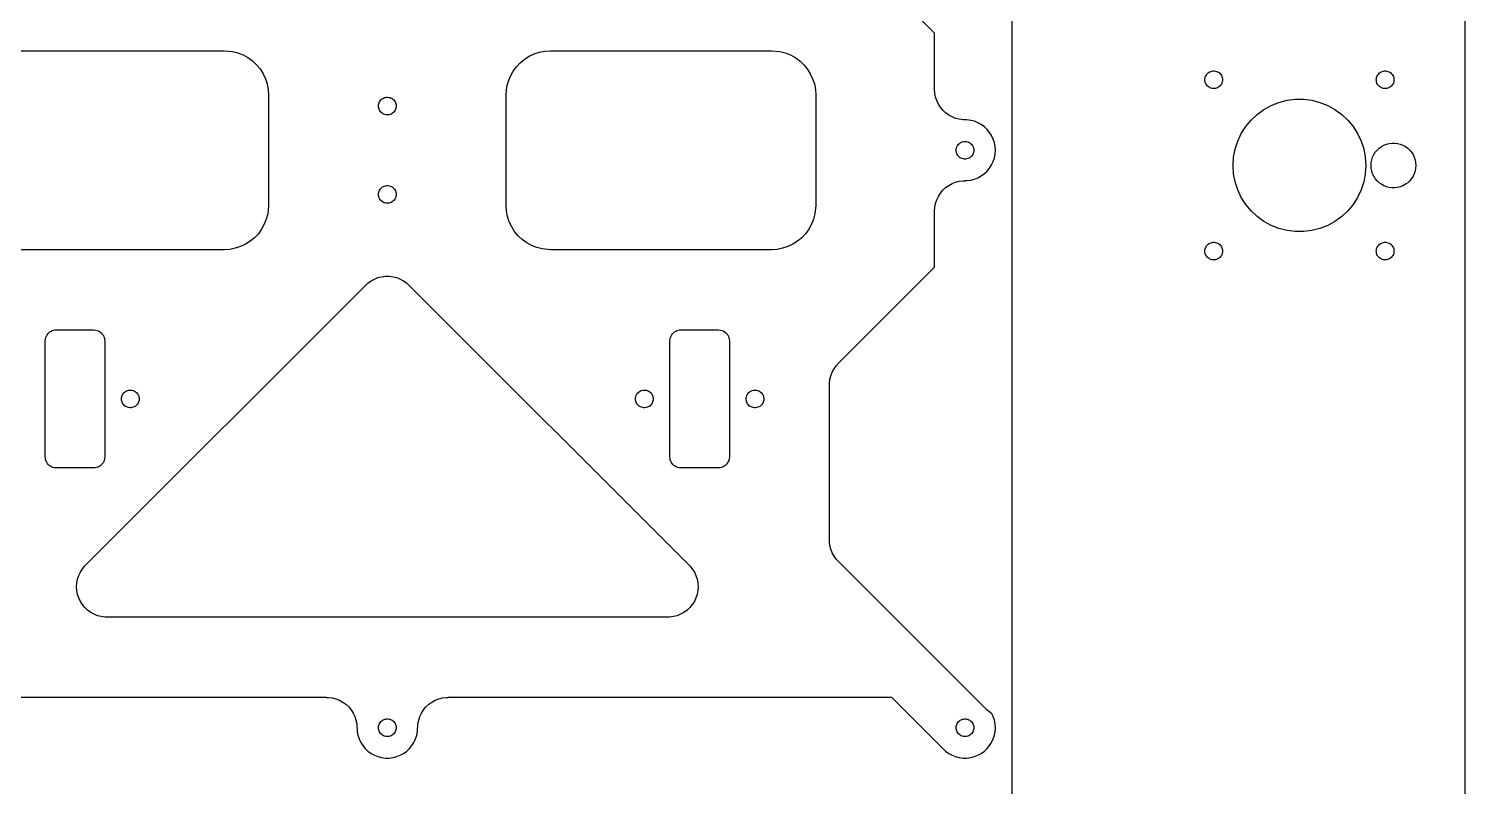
# Model space of a CAD drawing. Header units: metres. Extents: x -400 to 400, y -76 to 435.
# Drawn here: x -269.9 to -10, y 107.4 to 244.5 of the extents above; entities that cross this region are included whole.
import ezdxf

# ---------------------------------------------------------------- set-up
doc = ezdxf.new("R2010")
doc.units = ezdxf.units.M

msp = doc.modelspace()

# ---------------------------------------------------------------- linework, layer by layer
for p, q in [((-92, 365), (-92, 80)), ((-106, 243.685), (-123.315, 261)), ((-10, 20), (-10, 248.75)), ((-106, 233.5), (-106, 243.685)), ((-274.5, 240.5), (-234.5, 240.5)), ((-234.5, 240.5), (-233.001, 240.358)), ((-233.001, 240.358), (-232.028, 240.108)), ((-232.028, 240.108), (-231.094, 239.739)), ((-231.094, 239.739), (-230.213, 239.255)), ((-230.213, 239.255), (-229.401, 238.664)), ((-180.202, 238.972), (-179.354, 239.51)), ((-179.354, 239.51), (-178.445, 239.938)), ((-178.445, 239.938), (-177.49, 240.249)), ((-177.49, 240.249), (-176.503, 240.437)), ((-176.503, 240.437), (-175.5, 240.5)), ((-175.5, 240.5), (-135.5, 240.5)), ((-135.5, 240.5), (-134.001, 240.358)), ((-134.001, 240.358), (-133.028, 240.108)), ((-133.028, 240.108), (-132.094, 239.739)), ((-132.094, 239.739), (-131.213, 239.255)), ((-131.213, 239.255), (-130.401, 238.664)), ((-229.401, 238.664), (-228.668, 237.976)), ((-228.668, 237.976), (-228.028, 237.202)), ((-228.028, 237.202), (-227.49, 236.354)), ((-182.739, 235.906), (-182.255, 236.787)), ((-182.255, 236.787), (-181.664, 237.599)), ((-181.664, 237.599), (-180.976, 238.332)), ((-180.976, 238.332), (-180.202, 238.972)), ((-130.401, 238.664), (-129.668, 237.976)), ((-129.668, 237.976), (-129.028, 237.202)), ((-129.028, 237.202), (-128.49, 236.354)), ((-56.5199, 236.483), (-56.3573, 236.601)), ((-56.3573, 236.601), (-56.1812, 236.698)), ((-56.1812, 236.698), (-55.9944, 236.772)), ((-55.9944, 236.772), (-55.7998, 236.822)), ((-55.7998, 236.822), (-55.6005, 236.847)), ((-55.6005, 236.847), (-55.3995, 236.847)), ((-55.3995, 236.847), (-55.2002, 236.822)), ((-55.2002, 236.822), (-55.0056, 236.772)), ((-55.0056, 236.772), (-54.8188, 236.698)), ((-54.8188, 236.698), (-54.6427, 236.601)), ((-54.6427, 236.601), (-54.4801, 236.483)), ((-25.5199, 236.483), (-25.3573, 236.601)), ((-25.3573, 236.601), (-25.1813, 236.698)), ((-25.1813, 236.698), (-24.9944, 236.772)), ((-24.9944, 236.772), (-24.7998, 236.822)), ((-24.7998, 236.822), (-24.6005, 236.847)), ((-24.6005, 236.847), (-24.3995, 236.847)), ((-24.3995, 236.847), (-24.2002, 236.822)), ((-24.2002, 236.822), (-24.0056, 236.772)), ((-24.0056, 236.772), (-23.8188, 236.698)), ((-23.8188, 236.698), (-23.6427, 236.601)), ((-23.6427, 236.601), (-23.4801, 236.483)), ((-227.49, 236.354), (-227.062, 235.445)), ((-227.062, 235.445), (-226.751, 234.49)), ((-226.751, 234.49), (-226.563, 233.503)), ((-183.5, 232.5), (-183.358, 233.999)), ((-183.358, 233.999), (-183.108, 234.972)), ((-183.108, 234.972), (-182.739, 235.906)), ((-128.49, 236.354), (-128.062, 235.445)), ((-128.062, 235.445), (-127.751, 234.49)), ((-127.751, 234.49), (-127.563, 233.503)), ((-57.1, 235.25), (-57.0874, 235.451)), ((-57.0874, 235.049), (-57.1, 235.25)), ((-57.0874, 235.451), (-57.0497, 235.648)), ((-57.0497, 234.852), (-57.0874, 235.049)), ((-57.0497, 235.648), (-56.9876, 235.839)), ((-56.9876, 234.661), (-57.0497, 234.852)), ((-56.9876, 235.839), (-56.9021, 236.021)), ((-56.9021, 234.479), (-56.9876, 234.661)), ((-56.9021, 236.021), (-56.7944, 236.19)), ((-56.7944, 234.31), (-56.9021, 234.479)), ((-56.7944, 236.19), (-56.6663, 236.345)), ((-56.6663, 234.155), (-56.7944, 234.31)), ((-56.6663, 236.345), (-56.5199, 236.483)), ((-56.5199, 234.017), (-56.6663, 234.155)), ((-56.3573, 233.899), (-56.5199, 234.017)), ((-56.1812, 233.802), (-56.3573, 233.899)), ((-54.6427, 233.899), (-54.8188, 233.802)), ((-54.4801, 234.017), (-54.6427, 233.899)), ((-54.4801, 236.483), (-54.3337, 236.345)), ((-54.3337, 234.155), (-54.4801, 234.017)), ((-54.3337, 236.345), (-54.2056, 236.19)), ((-54.2056, 234.31), (-54.3337, 234.155)), ((-54.2056, 236.19), (-54.0979, 236.021)), ((-54.0979, 234.479), (-54.2056, 234.31)), ((-54.0979, 236.021), (-54.0124, 235.839)), ((-54.0124, 234.661), (-54.0979, 234.479)), ((-54.0124, 235.839), (-53.9503, 235.648)), ((-53.9503, 234.852), (-54.0124, 234.661)), ((-53.9503, 235.648), (-53.9126, 235.451)), ((-53.9126, 235.049), (-53.9503, 234.852)), ((-53.9126, 235.451), (-53.9, 235.25)), ((-53.9, 235.25), (-53.9126, 235.049)), ((-26.1, 235.25), (-26.0874, 235.451)), ((-26.0874, 235.049), (-26.1, 235.25)), ((-26.0874, 235.451), (-26.0497, 235.648)), ((-26.0497, 234.852), (-26.0874, 235.049)), ((-26.0497, 235.648), (-25.9877, 235.839)), ((-25.9877, 234.661), (-26.0497, 234.852)), ((-25.9877, 235.839), (-25.9021, 236.021)), ((-25.9021, 234.479), (-25.9877, 234.661)), ((-25.9021, 236.021), (-25.7944, 236.19)), ((-25.7944, 234.31), (-25.9021, 234.479)), ((-25.7944, 236.19), (-25.6664, 236.345)), ((-25.6664, 234.155), (-25.7944, 234.31)), ((-25.6664, 236.345), (-25.5199, 236.483)), ((-25.5199, 234.017), (-25.6664, 234.155)), ((-25.3573, 233.899), (-25.5199, 234.017)), ((-25.1813, 233.802), (-25.3573, 233.899)), ((-23.6427, 233.899), (-23.8188, 233.802)), ((-23.4801, 234.017), (-23.6427, 233.899)), ((-23.4801, 236.483), (-23.3337, 236.345)), ((-23.3337, 234.155), (-23.4801, 234.017)), ((-23.3337, 236.345), (-23.2056, 236.19)), ((-23.2056, 234.31), (-23.3337, 234.155)), ((-23.2056, 236.19), (-23.0979, 236.021)), ((-23.0979, 234.479), (-23.2056, 234.31)), ((-23.0979, 236.021), (-23.0124, 235.839)), ((-23.0124, 234.661), (-23.0979, 234.479)), ((-23.0124, 235.839), (-22.9503, 235.648)), ((-22.9503, 234.852), (-23.0124, 234.661)), ((-22.9503, 235.648), (-22.9126, 235.451)), ((-22.9126, 235.049), (-22.9503, 234.852)), ((-22.9126, 235.451), (-22.9, 235.25)), ((-22.9, 235.25), (-22.9126, 235.049)), ((-226.563, 233.503), (-226.5, 232.5)), ((-226.5, 232.5), (-226.5, 212.5)), ((-206.402, 231.271), (-206.294, 231.44)), ((-206.294, 231.44), (-206.166, 231.595)), ((-206.166, 231.595), (-206.02, 231.733)), ((-206.02, 231.733), (-205.857, 231.851)), ((-205.857, 231.851), (-205.681, 231.948)), ((-205.681, 231.948), (-205.494, 232.022)), ((-205.494, 232.022), (-205.3, 232.072)), ((-205.3, 232.072), (-205.1, 232.097)), ((-205.1, 232.097), (-204.9, 232.097)), ((-204.9, 232.097), (-204.7, 232.072)), ((-204.7, 232.072), (-204.506, 232.022)), ((-204.506, 232.022), (-204.319, 231.948)), ((-204.319, 231.948), (-204.143, 231.851)), ((-204.143, 231.851), (-203.98, 231.733)), ((-203.98, 231.733), (-203.834, 231.595)), ((-203.834, 231.595), (-203.706, 231.44)), ((-203.706, 231.44), (-203.598, 231.271)), ((-183.5, 212.5), (-183.5, 232.5)), ((-127.563, 233.503), (-127.5, 232.5)), ((-127.5, 232.5), (-127.5, 212.5)), ((-105.957, 232.811), (-106, 233.5)), ((-105.827, 232.132), (-105.957, 232.811)), ((-105.614, 231.475), (-105.827, 232.132)), ((-105.32, 230.85), (-105.614, 231.475)), ((-55.9944, 233.728), (-56.1812, 233.802)), ((-55.7998, 233.678), (-55.9944, 233.728)), ((-55.6005, 233.653), (-55.7998, 233.678)), ((-55.3995, 233.653), (-55.6005, 233.653)), ((-55.2002, 233.678), (-55.3995, 233.653)), ((-55.0056, 233.728), (-55.2002, 233.678)), ((-54.8188, 233.802), (-55.0056, 233.728)), ((-43.7082, 231.163), (-42.2486, 231.537)), ((-42.2486, 231.537), (-40.7535, 231.726)), ((-40.7535, 231.726), (-39.2465, 231.726)), ((-39.2465, 231.726), (-37.7514, 231.537)), ((-37.7514, 231.537), (-36.2918, 231.163)), ((-24.9944, 233.728), (-25.1813, 233.802)), ((-24.7998, 233.678), (-24.9944, 233.728)), ((-24.6005, 233.653), (-24.7998, 233.678)), ((-24.3995, 233.653), (-24.6005, 233.653)), ((-24.2002, 233.678), (-24.3995, 233.653)), ((-24.0056, 233.728), (-24.2002, 233.678)), ((-23.8188, 233.802), (-24.0056, 233.728)), ((-206.6, 230.5), (-206.587, 230.701)), ((-206.587, 230.299), (-206.6, 230.5)), ((-206.587, 230.701), (-206.55, 230.898)), ((-206.55, 230.102), (-206.587, 230.299)), ((-206.55, 230.898), (-206.488, 231.089)), ((-206.488, 229.911), (-206.55, 230.102)), ((-206.488, 231.089), (-206.402, 231.271)), ((-206.402, 229.729), (-206.488, 229.911)), ((-206.294, 229.56), (-206.402, 229.729)), ((-206.166, 229.405), (-206.294, 229.56)), ((-206.02, 229.267), (-206.166, 229.405)), ((-205.857, 229.149), (-206.02, 229.267)), ((-205.681, 229.052), (-205.857, 229.149)), ((-205.494, 228.978), (-205.681, 229.052)), ((-205.3, 228.928), (-205.494, 228.978)), ((-205.1, 228.903), (-205.3, 228.928)), ((-204.9, 228.903), (-205.1, 228.903)), ((-204.7, 228.928), (-204.9, 228.903)), ((-204.506, 228.978), (-204.7, 228.928)), ((-204.319, 229.052), (-204.506, 228.978)), ((-204.143, 229.149), (-204.319, 229.052)), ((-203.98, 229.267), (-204.143, 229.149)), ((-203.834, 229.405), (-203.98, 229.267)), ((-203.706, 229.56), (-203.834, 229.405)), ((-203.598, 229.729), (-203.706, 229.56)), ((-203.598, 231.271), (-203.512, 231.089)), ((-203.512, 229.911), (-203.598, 229.729)), ((-203.512, 231.089), (-203.45, 230.898)), ((-203.45, 230.102), (-203.512, 229.911)), ((-203.45, 230.898), (-203.413, 230.701)), ((-203.413, 230.299), (-203.45, 230.102)), ((-203.413, 230.701), (-203.4, 230.5)), ((-203.4, 230.5), (-203.413, 230.299)), ((-104.95, 230.267), (-105.32, 230.85)), ((-104.509, 229.735), (-104.95, 230.267)), ((-104.006, 229.262), (-104.509, 229.735)), ((-103.447, 228.856), (-104.006, 229.262)), ((-102.842, 228.523), (-103.447, 228.856)), ((-48.7476, 227.965), (-47.6491, 228.996)), ((-47.6491, 228.996), (-46.4299, 229.882)), ((-46.4299, 229.882), (-45.1093, 230.608)), ((-45.1093, 230.608), (-43.7082, 231.163)), ((-36.2918, 231.163), (-34.8907, 230.608)), ((-34.8907, 230.608), (-33.5701, 229.882)), ((-33.5701, 229.882), (-32.3509, 228.996)), ((-32.3509, 228.996), (-31.2524, 227.965)), ((-102.2, 228.269), (-102.842, 228.523)), ((-101.531, 228.097), (-102.2, 228.269)), ((-100.845, 228.011), (-101.531, 228.097)), ((-100.5, 228.011), (-100.845, 228.011)), ((-100.5, 227.989), (-100.5, 228.011)), ((-100.155, 227.989), (-100.5, 227.989)), ((-99.4694, 227.903), (-100.155, 227.989)), ((-98.8004, 227.731), (-99.4694, 227.903)), ((-98.1582, 227.477), (-98.8004, 227.731)), ((-97.553, 227.144), (-98.1582, 227.477)), ((-96.9942, 226.738), (-97.553, 227.144)), ((-96.4907, 226.265), (-96.9942, 226.738)), ((-96.0504, 225.733), (-96.4907, 226.265)), ((-50.5157, 225.531), (-49.7082, 226.803)), ((-49.7082, 226.803), (-48.7476, 227.965)), ((-31.2524, 227.965), (-30.2918, 226.803)), ((-30.2918, 226.803), (-29.4843, 225.531)), ((-101.794, 223.44), (-101.666, 223.595)), ((-101.666, 223.595), (-101.52, 223.733)), ((-101.52, 223.733), (-101.357, 223.851)), ((-101.357, 223.851), (-101.181, 223.948)), ((-101.181, 223.948), (-100.994, 224.022)), ((-100.994, 224.022), (-100.8, 224.072)), ((-100.8, 224.072), (-100.6, 224.097)), ((-100.6, 224.097), (-100.4, 224.097)), ((-100.4, 224.097), (-100.2, 224.072)), ((-100.2, 224.072), (-100.006, 224.022)), ((-100.006, 224.022), (-99.8188, 223.948)), ((-99.8188, 223.948), (-99.6427, 223.851)), ((-99.6427, 223.851), (-99.4801, 223.733)), ((-99.4801, 223.733), (-99.3337, 223.595)), ((-99.3337, 223.595), (-99.2056, 223.44)), ((-95.6803, 225.15), (-96.0504, 225.733)), ((-95.3862, 224.525), (-95.6803, 225.15)), ((-95.1728, 223.868), (-95.3862, 224.525)), ((-95.0434, 223.189), (-95.1728, 223.868)), ((-51.623, 222.734), (-51.1573, 224.167)), ((-51.1573, 224.167), (-50.5157, 225.531)), ((-29.4843, 225.531), (-28.8427, 224.167)), ((-28.8427, 224.167), (-28.377, 222.734)), ((-24.7244, 223.415), (-24.2515, 223.602)), ((-24.2515, 223.602), (-23.7589, 223.728)), ((-23.7589, 223.728), (-23.2543, 223.792)), ((-23.2543, 223.792), (-22.7457, 223.792)), ((-22.7457, 223.792), (-22.2411, 223.728)), ((-22.2411, 223.728), (-21.7485, 223.602)), ((-21.7485, 223.602), (-21.2756, 223.415)), ((-102.1, 222.5), (-102.087, 222.701)), ((-102.087, 222.299), (-102.1, 222.5)), ((-102.087, 222.701), (-102.05, 222.898)), ((-102.05, 222.102), (-102.087, 222.299)), ((-102.05, 222.898), (-101.988, 223.089)), ((-101.988, 221.911), (-102.05, 222.102)), ((-101.988, 223.089), (-101.902, 223.271)), ((-101.902, 221.729), (-101.988, 221.911)), ((-101.902, 223.271), (-101.794, 223.44)), ((-101.794, 221.56), (-101.902, 221.729)), ((-101.666, 221.405), (-101.794, 221.56)), ((-101.52, 221.267), (-101.666, 221.405)), ((-101.357, 221.149), (-101.52, 221.267)), ((-101.181, 221.052), (-101.357, 221.149)), ((-100.994, 220.978), (-101.181, 221.052)), ((-100.8, 220.928), (-100.994, 220.978)), ((-100.6, 220.903), (-100.8, 220.928)), ((-100.4, 220.903), (-100.6, 220.903)), ((-100.2, 220.928), (-100.4, 220.903)), ((-100.006, 220.978), (-100.2, 220.928)), ((-99.8188, 221.052), (-100.006, 220.978)), ((-99.6427, 221.149), (-99.8188, 221.052)), ((-99.4801, 221.267), (-99.6427, 221.149)), ((-99.3337, 221.405), (-99.4801, 221.267)), ((-99.2056, 221.56), (-99.3337, 221.405)), ((-99.2056, 223.44), (-99.0979, 223.271)), ((-99.0979, 221.729), (-99.2056, 221.56)), ((-99.0979, 223.271), (-99.0124, 223.089)), ((-99.0124, 221.911), (-99.0979, 221.729)), ((-99.0124, 223.089), (-98.9503, 222.898)), ((-98.9503, 222.102), (-99.0124, 221.911)), ((-98.9503, 222.898), (-98.9126, 222.701)), ((-98.9126, 222.299), (-98.9503, 222.102)), ((-98.9126, 222.701), (-98.9, 222.5)), ((-98.9, 222.5), (-98.9126, 222.299)), ((-95.3862, 220.475), (-95.1728, 221.132)), ((-95.1728, 221.132), (-95.0434, 221.811)), ((-95, 222.5), (-95.0434, 223.189)), ((-95.0434, 221.811), (-95, 222.5)), ((-52, 219.75), (-51.9054, 221.254)), ((-51.9054, 221.254), (-51.623, 222.734)), ((-28.377, 222.734), (-28.0946, 221.254)), ((-28.0946, 221.254), (-28, 219.75)), ((-26.9228, 220.757), (-26.7656, 221.241)), ((-26.7656, 221.241), (-26.5491, 221.701)), ((-26.5491, 221.701), (-26.2765, 222.131)), ((-26.2765, 222.131), (-25.9523, 222.522)), ((-25.9523, 222.522), (-25.5816, 222.871)), ((-25.5816, 222.871), (-25.1701, 223.17)), ((-25.1701, 223.17), (-24.7244, 223.415)), ((-21.2756, 223.415), (-20.8299, 223.17)), ((-20.8299, 223.17), (-20.4184, 222.871)), ((-20.4184, 222.871), (-20.0477, 222.522)), ((-20.0477, 222.522), (-19.7235, 222.131)), ((-19.7235, 222.131), (-19.451, 221.701)), ((-19.451, 221.701), (-19.2344, 221.241)), ((-19.2344, 221.241), (-19.0772, 220.757)), ((-96.9942, 218.262), (-96.4907, 218.735)), ((-96.4907, 218.735), (-96.0504, 219.267)), ((-96.0504, 219.267), (-95.6803, 219.85)), ((-95.6803, 219.85), (-95.3862, 220.475)), ((-51.9054, 218.246), (-52, 219.75)), ((-28, 219.75), (-28.0946, 218.246)), ((-27.05, 219.75), (-27.0181, 220.258)), ((-27.0181, 219.242), (-27.05, 219.75)), ((-27.0181, 220.258), (-26.9228, 220.757)), ((-26.9228, 218.743), (-27.0181, 219.242)), ((-26.7656, 218.259), (-26.9228, 218.743)), ((-19.0772, 218.743), (-19.2344, 218.259)), ((-19.0772, 220.757), (-18.9819, 220.258)), ((-18.9819, 219.242), (-19.0772, 218.743)), ((-18.9819, 220.258), (-18.95, 219.75)), ((-18.95, 219.75), (-18.9819, 219.242)), ((-206.166, 215.595), (-206.02, 215.733)), ((-206.02, 215.733), (-205.857, 215.851)), ((-205.857, 215.851), (-205.681, 215.948)), ((-205.681, 215.948), (-205.494, 216.022)), ((-205.494, 216.022), (-205.3, 216.072)), ((-205.3, 216.072), (-205.1, 216.097)), ((-205.1, 216.097), (-204.9, 216.097)), ((-204.9, 216.097), (-204.7, 216.072)), ((-204.7, 216.072), (-204.506, 216.022)), ((-204.506, 216.022), (-204.319, 215.948)), ((-204.319, 215.948), (-204.143, 215.851)), ((-204.143, 215.851), (-203.98, 215.733)), ((-203.98, 215.733), (-203.834, 215.595)), ((-104.509, 215.265), (-104.006, 215.738)), ((-104.006, 215.738), (-103.447, 216.144)), ((-103.447, 216.144), (-102.842, 216.477)), ((-102.842, 216.477), (-102.2, 216.731)), ((-102.2, 216.731), (-101.531, 216.903)), ((-101.531, 216.903), (-100.845, 216.989)), ((-100.845, 216.989), (-100.5, 216.989)), ((-100.5, 216.989), (-100.5, 217.011)), ((-100.5, 217.011), (-100.155, 217.011)), ((-100.155, 217.011), (-99.4694, 217.097)), ((-99.4694, 217.097), (-98.8004, 217.269)), ((-98.8004, 217.269), (-98.1582, 217.523)), ((-98.1582, 217.523), (-97.553, 217.856)), ((-97.553, 217.856), (-96.9942, 218.262)), ((-51.623, 216.766), (-51.9054, 218.246)), ((-51.1573, 215.333), (-51.623, 216.766)), ((-28.377, 216.766), (-28.8427, 215.333)), ((-28.0946, 218.246), (-28.377, 216.766)), ((-26.5491, 217.799), (-26.7656, 218.259)), ((-26.2765, 217.369), (-26.5491, 217.799)), ((-25.9523, 216.978), (-26.2765, 217.369)), ((-25.5816, 216.629), (-25.9523, 216.978)), ((-25.1701, 216.33), (-25.5816, 216.629)), ((-24.7244, 216.085), (-25.1701, 216.33)), ((-24.2515, 215.898), (-24.7244, 216.085)), ((-23.7589, 215.772), (-24.2515, 215.898)), ((-23.2543, 215.708), (-23.7589, 215.772)), ((-22.7457, 215.708), (-23.2543, 215.708)), ((-22.2411, 215.772), (-22.7457, 215.708)), ((-21.7485, 215.898), (-22.2411, 215.772)), ((-21.2756, 216.085), (-21.7485, 215.898)), ((-20.8299, 216.33), (-21.2756, 216.085)), ((-20.4184, 216.629), (-20.8299, 216.33)), ((-20.0477, 216.978), (-20.4184, 216.629)), ((-19.7235, 217.369), (-20.0477, 216.978)), ((-19.451, 217.799), (-19.7235, 217.369)), ((-19.2344, 218.259), (-19.451, 217.799)), ((-206.6, 214.5), (-206.587, 214.701)), ((-206.587, 214.299), (-206.6, 214.5)), ((-206.587, 214.701), (-206.55, 214.898)), ((-206.55, 214.102), (-206.587, 214.299)), ((-206.55, 214.898), (-206.488, 215.089)), ((-206.488, 213.911), (-206.55, 214.102)), ((-206.488, 215.089), (-206.402, 215.271)), ((-206.402, 213.729), (-206.488, 213.911)), ((-206.402, 215.271), (-206.294, 215.44)), ((-206.294, 213.56), (-206.402, 213.729)), ((-206.294, 215.44), (-206.166, 215.595)), ((-206.166, 213.405), (-206.294, 213.56)), ((-206.02, 213.267), (-206.166, 213.405)), ((-205.857, 213.149), (-206.02, 213.267)), ((-205.681, 213.052), (-205.857, 213.149)), ((-204.143, 213.149), (-204.319, 213.052)), ((-203.98, 213.267), (-204.143, 213.149)), ((-203.834, 213.405), (-203.98, 213.267)), ((-203.834, 215.595), (-203.706, 215.44)), ((-203.706, 213.56), (-203.834, 213.405)), ((-203.706, 215.44), (-203.598, 215.271)), ((-203.598, 213.729), (-203.706, 213.56)), ((-203.598, 215.271), (-203.512, 215.089)), ((-203.512, 213.911), (-203.598, 213.729)), ((-203.512, 215.089), (-203.45, 214.898)), ((-203.45, 214.102), (-203.512, 213.911)), ((-203.45, 214.898), (-203.413, 214.701)), ((-203.413, 214.299), (-203.45, 214.102)), ((-203.413, 214.701), (-203.4, 214.5)), ((-203.4, 214.5), (-203.413, 214.299)), ((-105.827, 212.868), (-105.614, 213.525)), ((-105.614, 213.525), (-105.32, 214.15)), ((-105.32, 214.15), (-104.95, 214.733)), ((-104.95, 214.733), (-104.509, 215.265)), ((-50.5157, 213.969), (-51.1573, 215.333)), ((-49.7082, 212.697), (-50.5157, 213.969)), ((-29.4843, 213.969), (-30.2918, 212.697)), ((-28.8427, 215.333), (-29.4843, 213.969)), ((-226.642, 211.001), (-226.892, 210.028)), ((-226.5, 212.5), (-226.642, 211.001)), ((-205.494, 212.978), (-205.681, 213.052)), ((-205.3, 212.928), (-205.494, 212.978)), ((-205.1, 212.903), (-205.3, 212.928)), ((-204.9, 212.903), (-205.1, 212.903)), ((-204.7, 212.928), (-204.9, 212.903)), ((-204.506, 212.978), (-204.7, 212.928)), ((-204.319, 213.052), (-204.506, 212.978)), ((-183.437, 211.497), (-183.5, 212.5)), ((-183.249, 210.51), (-183.437, 211.497)), ((-182.938, 209.555), (-183.249, 210.51)), ((-127.642, 211.001), (-127.892, 210.028)), ((-127.5, 212.5), (-127.642, 211.001)), ((-106, 211.5), (-105.957, 212.189)), ((-106, 201.315), (-106, 211.5)), ((-105.957, 212.189), (-105.827, 212.868)), ((-48.7476, 211.535), (-49.7082, 212.697)), ((-47.6491, 210.504), (-48.7476, 211.535)), ((-46.4299, 209.618), (-47.6491, 210.504)), ((-32.3509, 210.504), (-33.5701, 209.618)), ((-31.2524, 211.535), (-32.3509, 210.504)), ((-30.2918, 212.697), (-31.2524, 211.535)), ((-227.745, 208.213), (-228.336, 207.401)), ((-227.261, 209.094), (-227.745, 208.213)), ((-226.892, 210.028), (-227.261, 209.094)), ((-182.51, 208.646), (-182.938, 209.555)), ((-181.972, 207.798), (-182.51, 208.646)), ((-128.745, 208.213), (-129.336, 207.401)), ((-128.261, 209.094), (-128.745, 208.213)), ((-127.892, 210.028), (-128.261, 209.094)), ((-45.1093, 208.892), (-46.4299, 209.618)), ((-43.7082, 208.337), (-45.1093, 208.892)), ((-42.2486, 207.963), (-43.7082, 208.337)), ((-40.7535, 207.774), (-42.2486, 207.963)), ((-37.7514, 207.963), (-39.2465, 207.774)), ((-36.2918, 208.337), (-37.7514, 207.963)), ((-34.8907, 208.892), (-36.2918, 208.337)), ((-33.5701, 209.618), (-34.8907, 208.892)), ((-230.646, 205.49), (-231.555, 205.062)), ((-229.798, 206.028), (-230.646, 205.49)), ((-229.024, 206.668), (-229.798, 206.028)), ((-228.336, 207.401), (-229.024, 206.668)), ((-181.332, 207.024), (-181.972, 207.798)), ((-180.599, 206.336), (-181.332, 207.024)), ((-179.787, 205.745), (-180.599, 206.336)), ((-178.906, 205.261), (-179.787, 205.745)), ((-131.646, 205.49), (-132.555, 205.062)), ((-130.798, 206.028), (-131.646, 205.49)), ((-130.024, 206.668), (-130.798, 206.028)), ((-129.336, 207.401), (-130.024, 206.668)), ((-56.7944, 205.19), (-56.6663, 205.345)), ((-56.6663, 205.345), (-56.5199, 205.483)), ((-56.5199, 205.483), (-56.3573, 205.601)), ((-56.3573, 205.601), (-56.1812, 205.698)), ((-56.1812, 205.698), (-55.9944, 205.772)), ((-55.9944, 205.772), (-55.7998, 205.822)), ((-55.7998, 205.822), (-55.6005, 205.847)), ((-55.6005, 205.847), (-55.3995, 205.847)), ((-55.3995, 205.847), (-55.2002, 205.822)), ((-55.2002, 205.822), (-55.0056, 205.772)), ((-55.0056, 205.772), (-54.8188, 205.698)), ((-54.8188, 205.698), (-54.6427, 205.601)), ((-54.6427, 205.601), (-54.4801, 205.483)), ((-54.4801, 205.483), (-54.3337, 205.345)), ((-54.3337, 205.345), (-54.2056, 205.19)), ((-39.2465, 207.774), (-40.7535, 207.774)), ((-25.7944, 205.19), (-25.6664, 205.345)), ((-25.6664, 205.345), (-25.5199, 205.483)), ((-25.5199, 205.483), (-25.3573, 205.601)), ((-25.3573, 205.601), (-25.1813, 205.698)), ((-25.1813, 205.698), (-24.9944, 205.772)), ((-24.9944, 205.772), (-24.7998, 205.822)), ((-24.7998, 205.822), (-24.6005, 205.847)), ((-24.6005, 205.847), (-24.3995, 205.847)), ((-24.3995, 205.847), (-24.2002, 205.822)), ((-24.2002, 205.822), (-24.0056, 205.772)), ((-24.0056, 205.772), (-23.8188, 205.698)), ((-23.8188, 205.698), (-23.6427, 205.601)), ((-23.6427, 205.601), (-23.4801, 205.483)), ((-23.4801, 205.483), (-23.3337, 205.345)), ((-23.3337, 205.345), (-23.2056, 205.19)), ((-234.5, 204.5), (-274.5, 204.5)), ((-233.497, 204.563), (-234.5, 204.5)), ((-232.51, 204.751), (-233.497, 204.563)), ((-231.555, 205.062), (-232.51, 204.751)), ((-177.972, 204.892), (-178.906, 205.261)), ((-176.999, 204.642), (-177.972, 204.892)), ((-175.5, 204.5), (-176.999, 204.642)), ((-135.5, 204.5), (-175.5, 204.5)), ((-134.497, 204.563), (-135.5, 204.5)), ((-133.51, 204.751), (-134.497, 204.563)), ((-132.555, 205.062), (-133.51, 204.751)), ((-57.1, 204.25), (-57.0874, 204.451)), ((-57.0874, 204.049), (-57.1, 204.25)), ((-57.0874, 204.451), (-57.0497, 204.648)), ((-57.0497, 203.852), (-57.0874, 204.049)), ((-57.0497, 204.648), (-56.9876, 204.839)), ((-56.9876, 203.661), (-57.0497, 203.852)), ((-56.9876, 204.839), (-56.9021, 205.021)), ((-56.9021, 203.479), (-56.9876, 203.661)), ((-56.9021, 205.021), (-56.7944, 205.19)), ((-56.7944, 203.31), (-56.9021, 203.479)), ((-56.6663, 203.155), (-56.7944, 203.31)), ((-56.5199, 203.017), (-56.6663, 203.155)), ((-56.3573, 202.899), (-56.5199, 203.017)), ((-56.1812, 202.802), (-56.3573, 202.899)), ((-55.9944, 202.728), (-56.1812, 202.802)), ((-55.7998, 202.678), (-55.9944, 202.728)), ((-55.0056, 202.728), (-55.2002, 202.678)), ((-54.8188, 202.802), (-55.0056, 202.728)), ((-54.6427, 202.899), (-54.8188, 202.802)), ((-54.4801, 203.017), (-54.6427, 202.899)), ((-54.3337, 203.155), (-54.4801, 203.017)), ((-54.2056, 203.31), (-54.3337, 203.155)), ((-54.2056, 205.19), (-54.0979, 205.021)), ((-54.0979, 203.479), (-54.2056, 203.31)), ((-54.0979, 205.021), (-54.0124, 204.839)), ((-54.0124, 203.661), (-54.0979, 203.479)), ((-54.0124, 204.839), (-53.9503, 204.648)), ((-53.9503, 203.852), (-54.0124, 203.661)), ((-53.9503, 204.648), (-53.9126, 204.451)), ((-53.9126, 204.049), (-53.9503, 203.852)), ((-53.9126, 204.451), (-53.9, 204.25)), ((-53.9, 204.25), (-53.9126, 204.049)), ((-26.1, 204.25), (-26.0874, 204.451)), ((-26.0874, 204.049), (-26.1, 204.25)), ((-26.0874, 204.451), (-26.0497, 204.648)), ((-26.0497, 203.852), (-26.0874, 204.049)), ((-26.0497, 204.648), (-25.9877, 204.839)), ((-25.9877, 203.661), (-26.0497, 203.852)), ((-25.9877, 204.839), (-25.9021, 205.021)), ((-25.9021, 203.479), (-25.9877, 203.661)), ((-25.9021, 205.021), (-25.7944, 205.19)), ((-25.7944, 203.31), (-25.9021, 203.479)), ((-25.6664, 203.155), (-25.7944, 203.31)), ((-25.5199, 203.017), (-25.6664, 203.155)), ((-25.3573, 202.899), (-25.5199, 203.017)), ((-25.1813, 202.802), (-25.3573, 202.899)), ((-24.9944, 202.728), (-25.1813, 202.802)), ((-24.7998, 202.678), (-24.9944, 202.728)), ((-24.0056, 202.728), (-24.2002, 202.678)), ((-23.8188, 202.802), (-24.0056, 202.728)), ((-23.6427, 202.899), (-23.8188, 202.802)), ((-23.4801, 203.017), (-23.6427, 202.899)), ((-23.3337, 203.155), (-23.4801, 203.017)), ((-23.2056, 203.31), (-23.3337, 203.155)), ((-23.2056, 205.19), (-23.0979, 205.021)), ((-23.0979, 203.479), (-23.2056, 203.31)), ((-23.0979, 205.021), (-23.0124, 204.839)), ((-23.0124, 203.661), (-23.0979, 203.479)), ((-23.0124, 204.839), (-22.9503, 204.648)), ((-22.9503, 203.852), (-23.0124, 203.661)), ((-22.9503, 204.648), (-22.9126, 204.451)), ((-22.9126, 204.049), (-22.9503, 203.852)), ((-22.9126, 204.451), (-22.9, 204.25)), ((-22.9, 204.25), (-22.9126, 204.049)), ((-123.315, 184), (-106, 201.315)), ((-55.6005, 202.653), (-55.7998, 202.678)), ((-55.3995, 202.653), (-55.6005, 202.653)), ((-55.2002, 202.678), (-55.3995, 202.653)), ((-24.6005, 202.653), (-24.7998, 202.678)), ((-24.3995, 202.653), (-24.6005, 202.653)), ((-24.2002, 202.678), (-24.3995, 202.653)), ((-259.725, 147.265), (-209.009, 197.981)), ((-209.009, 197.981), (-208.506, 198.454)), ((-208.506, 198.454), (-207.947, 198.86)), ((-207.947, 198.86), (-207.342, 199.192)), ((-207.342, 199.192), (-206.7, 199.447)), ((-206.7, 199.447), (-206.031, 199.618)), ((-206.031, 199.618), (-205.345, 199.705)), ((-205.345, 199.705), (-204.655, 199.705)), ((-204.655, 199.705), (-203.969, 199.618)), ((-203.969, 199.618), (-203.3, 199.447)), ((-203.3, 199.447), (-202.658, 199.192)), ((-202.658, 199.192), (-202.053, 198.86)), ((-202.053, 198.86), (-201.494, 198.454)), ((-201.494, 198.454), (-200.991, 197.981)), ((-200.991, 197.981), (-150.275, 147.265)), ((-266.051, 189.618), (-265.839, 189.753)), ((-265.839, 189.753), (-265.611, 189.86)), ((-265.611, 189.86), (-265.372, 189.937)), ((-265.372, 189.937), (-265.126, 189.984)), ((-265.126, 189.984), (-264.875, 190)), ((-264.875, 190), (-258.125, 190)), ((-258.125, 190), (-257.75, 189.965)), ((-257.75, 189.965), (-257.507, 189.902)), ((-257.507, 189.902), (-257.273, 189.81)), ((-257.273, 189.81), (-257.053, 189.689)), ((-153.051, 189.618), (-152.839, 189.753)), ((-152.839, 189.753), (-152.611, 189.86)), ((-152.611, 189.86), (-152.372, 189.937)), ((-152.372, 189.937), (-152.126, 189.984)), ((-152.126, 189.984), (-151.875, 190)), ((-151.875, 190), (-145.125, 190)), ((-145.125, 190), (-144.75, 189.965)), ((-144.75, 189.965), (-144.507, 189.902)), ((-144.507, 189.902), (-144.273, 189.81)), ((-144.273, 189.81), (-144.053, 189.689)), ((-266.875, 188), (-266.84, 188.375)), ((-266.875, 167), (-266.875, 188)), ((-266.84, 188.375), (-266.777, 188.618)), ((-266.777, 188.618), (-266.685, 188.852)), ((-266.685, 188.852), (-266.564, 189.072)), ((-266.564, 189.072), (-266.416, 189.275)), ((-266.416, 189.275), (-266.244, 189.458)), ((-266.244, 189.458), (-266.051, 189.618)), ((-257.053, 189.689), (-256.85, 189.541)), ((-256.85, 189.541), (-256.667, 189.369)), ((-256.667, 189.369), (-256.507, 189.176)), ((-256.507, 189.176), (-256.372, 188.964)), ((-256.372, 188.964), (-256.265, 188.736)), ((-256.265, 188.736), (-256.188, 188.497)), ((-256.188, 188.497), (-256.141, 188.251)), ((-256.141, 188.251), (-256.125, 188)), ((-256.125, 188), (-256.125, 167)), ((-153.875, 188), (-153.84, 188.375)), ((-153.875, 167), (-153.875, 188)), ((-153.84, 188.375), (-153.777, 188.618)), ((-153.777, 188.618), (-153.685, 188.852)), ((-153.685, 188.852), (-153.564, 189.072)), ((-153.564, 189.072), (-153.416, 189.275)), ((-153.416, 189.275), (-153.244, 189.458)), ((-153.244, 189.458), (-153.051, 189.618)), ((-144.053, 189.689), (-143.85, 189.541)), ((-143.85, 189.541), (-143.667, 189.369)), ((-143.667, 189.369), (-143.507, 189.176)), ((-143.507, 189.176), (-143.372, 188.964)), ((-143.372, 188.964), (-143.265, 188.736)), ((-143.265, 188.736), (-143.188, 188.497)), ((-143.188, 188.497), (-143.141, 188.251)), ((-143.141, 188.251), (-143.125, 188)), ((-143.125, 188), (-143.125, 167)), ((-124.781, 181.69), (-124.527, 182.333)), ((-124.527, 182.333), (-124.194, 182.938)), ((-124.194, 182.938), (-123.788, 183.497)), ((-123.788, 183.497), (-123.315, 184)), ((-125.039, 180.336), (-124.953, 181.021)), ((-125.039, 151.664), (-125.039, 180.336)), ((-124.953, 181.021), (-124.781, 181.69)), ((-253.1, 177.5), (-253.087, 177.701)), ((-253.087, 177.299), (-253.1, 177.5)), ((-253.087, 177.701), (-253.05, 177.898)), ((-253.05, 177.102), (-253.087, 177.299)), ((-253.05, 177.898), (-252.988, 178.089)), ((-252.988, 176.911), (-253.05, 177.102)), ((-252.988, 178.089), (-252.902, 178.271)), ((-252.902, 176.729), (-252.988, 176.911)), ((-252.902, 178.271), (-252.794, 178.44)), ((-252.794, 176.56), (-252.902, 176.729)), ((-252.794, 178.44), (-252.666, 178.595)), ((-252.666, 178.595), (-252.52, 178.733)), ((-252.52, 178.733), (-252.357, 178.851)), ((-252.357, 178.851), (-252.181, 178.948)), ((-252.181, 178.948), (-251.994, 179.022)), ((-251.994, 179.022), (-251.8, 179.072)), ((-251.8, 179.072), (-251.6, 179.097)), ((-251.6, 179.097), (-251.4, 179.097)), ((-251.4, 179.097), (-251.2, 179.072)), ((-251.2, 179.072), (-251.006, 179.022)), ((-251.006, 179.022), (-250.819, 178.948)), ((-250.819, 178.948), (-250.643, 178.851)), ((-250.643, 178.851), (-250.48, 178.733)), ((-250.48, 178.733), (-250.334, 178.595)), ((-250.334, 178.595), (-250.206, 178.44)), ((-250.206, 178.44), (-250.098, 178.271)), ((-250.098, 176.729), (-250.206, 176.56)), ((-250.098, 178.271), (-250.012, 178.089)), ((-250.012, 176.911), (-250.098, 176.729)), ((-250.012, 178.089), (-249.95, 177.898)), ((-249.95, 177.102), (-250.012, 176.911)), ((-249.95, 177.898), (-249.913, 177.701)), ((-249.913, 177.299), (-249.95, 177.102)), ((-249.913, 177.701), (-249.9, 177.5)), ((-249.9, 177.5), (-249.913, 177.299)), ((-160.1, 177.5), (-160.087, 177.701)), ((-160.087, 177.299), (-160.1, 177.5)), ((-160.087, 177.701), (-160.05, 177.898)), ((-160.05, 177.102), (-160.087, 177.299)), ((-160.05, 177.898), (-159.988, 178.089)), ((-159.988, 176.911), (-160.05, 177.102)), ((-159.988, 178.089), (-159.902, 178.271)), ((-159.902, 176.729), (-159.988, 176.911)), ((-159.902, 178.271), (-159.794, 178.44)), ((-159.794, 176.56), (-159.902, 176.729)), ((-159.794, 178.44), (-159.666, 178.595)), ((-159.666, 178.595), (-159.52, 178.733)), ((-159.52, 178.733), (-159.357, 178.851)), ((-159.357, 178.851), (-159.181, 178.948)), ((-159.181, 178.948), (-158.994, 179.022)), ((-158.994, 179.022), (-158.8, 179.072)), ((-158.8, 179.072), (-158.6, 179.097)), ((-158.6, 179.097), (-158.4, 179.097)), ((-158.4, 179.097), (-158.2, 179.072)), ((-158.2, 179.072), (-158.006, 179.022)), ((-158.006, 179.022), (-157.819, 178.948)), ((-157.819, 178.948), (-157.643, 178.851)), ((-157.643, 178.851), (-157.48, 178.733)), ((-157.48, 178.733), (-157.334, 178.595)), ((-157.334, 178.595), (-157.206, 178.44)), ((-157.206, 178.44), (-157.098, 178.271)), ((-157.098, 176.729), (-157.206, 176.56)), ((-157.098, 178.271), (-157.012, 178.089)), ((-157.012, 176.911), (-157.098, 176.729)), ((-157.012, 178.089), (-156.95, 177.898)), ((-156.95, 177.102), (-157.012, 176.911)), ((-156.95, 177.898), (-156.913, 177.701)), ((-156.913, 177.299), (-156.95, 177.102)), ((-156.913, 177.701), (-156.9, 177.5)), ((-156.9, 177.5), (-156.913, 177.299)), ((-140.1, 177.5), (-140.087, 177.701)), ((-140.087, 177.299), (-140.1, 177.5)), ((-140.087, 177.701), (-140.05, 177.898)), ((-140.05, 177.102), (-140.087, 177.299)), ((-140.05, 177.898), (-139.988, 178.089)), ((-139.988, 176.911), (-140.05, 177.102)), ((-139.988, 178.089), (-139.902, 178.271)), ((-139.902, 176.729), (-139.988, 176.911)), ((-139.902, 178.271), (-139.794, 178.44)), ((-139.794, 176.56), (-139.902, 176.729)), ((-139.794, 178.44), (-139.666, 178.595)), ((-139.666, 178.595), (-139.52, 178.733)), ((-139.52, 178.733), (-139.357, 178.851)), ((-139.357, 178.851), (-139.181, 178.948)), ((-139.181, 178.948), (-138.994, 179.022)), ((-138.994, 179.022), (-138.8, 179.072)), ((-138.8, 179.072), (-138.6, 179.097)), ((-138.6, 179.097), (-138.4, 179.097)), ((-138.4, 179.097), (-138.2, 179.072)), ((-138.2, 179.072), (-138.006, 179.022)), ((-138.006, 179.022), (-137.819, 178.948)), ((-137.819, 178.948), (-137.643, 178.851)), ((-137.643, 178.851), (-137.48, 178.733)), ((-137.48, 178.733), (-137.334, 178.595)), ((-137.334, 178.595), (-137.206, 178.44)), ((-137.206, 178.44), (-137.098, 178.271)), ((-137.098, 176.729), (-137.206, 176.56)), ((-137.098, 178.271), (-137.012, 178.089)), ((-137.012, 176.911), (-137.098, 176.729)), ((-137.012, 178.089), (-136.95, 177.898)), ((-136.95, 177.102), (-137.012, 176.911)), ((-136.95, 177.898), (-136.913, 177.701)), ((-136.913, 177.299), (-136.95, 177.102)), ((-136.913, 177.701), (-136.9, 177.5)), ((-136.9, 177.5), (-136.913, 177.299)), ((-252.666, 176.405), (-252.794, 176.56)), ((-252.52, 176.267), (-252.666, 176.405)), ((-252.357, 176.149), (-252.52, 176.267)), ((-252.181, 176.052), (-252.357, 176.149)), ((-251.994, 175.978), (-252.181, 176.052)), ((-251.8, 175.928), (-251.994, 175.978)), ((-251.6, 175.903), (-251.8, 175.928)), ((-251.4, 175.903), (-251.6, 175.903)), ((-251.2, 175.928), (-251.4, 175.903)), ((-251.006, 175.978), (-251.2, 175.928)), ((-250.819, 176.052), (-251.006, 175.978)), ((-250.643, 176.149), (-250.819, 176.052)), ((-250.48, 176.267), (-250.643, 176.149)), ((-250.334, 176.405), (-250.48, 176.267)), ((-250.206, 176.56), (-250.334, 176.405)), ((-159.666, 176.405), (-159.794, 176.56)), ((-159.52, 176.267), (-159.666, 176.405)), ((-159.357, 176.149), (-159.52, 176.267)), ((-159.181, 176.052), (-159.357, 176.149)), ((-158.994, 175.978), (-159.181, 176.052)), ((-158.8, 175.928), (-158.994, 175.978)), ((-158.6, 175.903), (-158.8, 175.928)), ((-158.4, 175.903), (-158.6, 175.903)), ((-158.2, 175.928), (-158.4, 175.903)), ((-158.006, 175.978), (-158.2, 175.928)), ((-157.819, 176.052), (-158.006, 175.978)), ((-157.643, 176.149), (-157.819, 176.052)), ((-157.48, 176.267), (-157.643, 176.149)), ((-157.334, 176.405), (-157.48, 176.267)), ((-157.206, 176.56), (-157.334, 176.405)), ((-139.666, 176.405), (-139.794, 176.56)), ((-139.52, 176.267), (-139.666, 176.405)), ((-139.357, 176.149), (-139.52, 176.267)), ((-139.181, 176.052), (-139.357, 176.149)), ((-138.994, 175.978), (-139.181, 176.052)), ((-138.8, 175.928), (-138.994, 175.978)), ((-138.6, 175.903), (-138.8, 175.928)), ((-138.4, 175.903), (-138.6, 175.903)), ((-138.2, 175.928), (-138.4, 175.903)), ((-138.006, 175.978), (-138.2, 175.928)), ((-137.819, 176.052), (-138.006, 175.978)), ((-137.643, 176.149), (-137.819, 176.052)), ((-137.48, 176.267), (-137.643, 176.149)), ((-137.334, 176.405), (-137.48, 176.267)), ((-137.206, 176.56), (-137.334, 176.405)), ((-266.859, 166.749), (-266.875, 167)), ((-266.812, 166.503), (-266.859, 166.749)), ((-266.735, 166.264), (-266.812, 166.503)), ((-256.223, 166.382), (-256.315, 166.148)), ((-256.16, 166.625), (-256.223, 166.382)), ((-256.125, 167), (-256.16, 166.625)), ((-153.859, 166.749), (-153.875, 167)), ((-153.812, 166.503), (-153.859, 166.749)), ((-153.735, 166.264), (-153.812, 166.503)), ((-143.223, 166.382), (-143.315, 166.148)), ((-143.16, 166.625), (-143.223, 166.382)), ((-143.125, 167), (-143.16, 166.625)), ((-266.628, 166.036), (-266.735, 166.264)), ((-266.493, 165.824), (-266.628, 166.036)), ((-266.333, 165.631), (-266.493, 165.824)), ((-266.15, 165.459), (-266.333, 165.631)), ((-265.947, 165.311), (-266.15, 165.459)), ((-265.727, 165.19), (-265.947, 165.311)), ((-265.493, 165.098), (-265.727, 165.19)), ((-265.25, 165.035), (-265.493, 165.098)), ((-264.875, 165), (-265.25, 165.035)), ((-258.125, 165), (-264.875, 165)), ((-257.874, 165.016), (-258.125, 165)), ((-257.628, 165.063), (-257.874, 165.016)), ((-257.389, 165.14), (-257.628, 165.063)), ((-257.161, 165.247), (-257.389, 165.14)), ((-256.949, 165.382), (-257.161, 165.247)), ((-256.756, 165.542), (-256.949, 165.382)), ((-256.584, 165.725), (-256.756, 165.542)), ((-256.436, 165.928), (-256.584, 165.725)), ((-256.315, 166.148), (-256.436, 165.928)), ((-153.628, 166.036), (-153.735, 166.264)), ((-153.493, 165.824), (-153.628, 166.036)), ((-153.333, 165.631), (-153.493, 165.824)), ((-153.15, 165.459), (-153.333, 165.631)), ((-152.947, 165.311), (-153.15, 165.459)), ((-152.727, 165.19), (-152.947, 165.311)), ((-152.493, 165.098), (-152.727, 165.19)), ((-152.25, 165.035), (-152.493, 165.098)), ((-151.875, 165), (-152.25, 165.035)), ((-145.125, 165), (-151.875, 165)), ((-144.874, 165.016), (-145.125, 165)), ((-144.628, 165.063), (-144.874, 165.016)), ((-144.389, 165.14), (-144.628, 165.063)), ((-144.161, 165.247), (-144.389, 165.14)), ((-143.949, 165.382), (-144.161, 165.247)), ((-143.756, 165.542), (-143.949, 165.382)), ((-143.584, 165.725), (-143.756, 165.542)), ((-143.436, 165.928), (-143.584, 165.725)), ((-143.315, 166.148), (-143.436, 165.928)), ((-124.953, 150.979), (-125.039, 151.664)), ((-124.781, 150.31), (-124.953, 150.979)), ((-124.527, 149.667), (-124.781, 150.31)), ((-124.194, 149.062), (-124.527, 149.667)), ((-123.788, 148.503), (-124.194, 149.062)), ((-123.315, 148), (-123.788, 148.503)), ((-260.829, 145.525), (-260.535, 146.15)), ((-260.535, 146.15), (-260.165, 146.733)), ((-260.165, 146.733), (-259.725, 147.265)), ((-150.275, 147.265), (-149.835, 146.733)), ((-149.835, 146.733), (-149.465, 146.15)), ((-149.465, 146.15), (-149.171, 145.525)), ((-96.49, 121.175), (-123.315, 148)), ((-261.216, 143.5), (-261.172, 144.189)), ((-261.172, 142.811), (-261.216, 143.5)), ((-261.172, 144.189), (-261.043, 144.868)), ((-261.043, 144.868), (-260.829, 145.525)), ((-149.171, 145.525), (-148.957, 144.868)), ((-148.957, 144.868), (-148.828, 144.189)), ((-148.828, 144.189), (-148.784, 143.5)), ((-148.784, 143.5), (-148.828, 142.811)), ((-261.043, 142.132), (-261.172, 142.811)), ((-260.829, 141.475), (-261.043, 142.132)), ((-260.535, 140.85), (-260.829, 141.475)), ((-260.165, 140.267), (-260.535, 140.85)), ((-149.465, 140.85), (-149.835, 140.267)), ((-149.171, 141.475), (-149.465, 140.85)), ((-148.957, 142.132), (-149.171, 141.475)), ((-148.828, 142.811), (-148.957, 142.132)), ((-259.725, 139.735), (-260.165, 140.267)), ((-259.222, 139.262), (-259.725, 139.735)), ((-258.663, 138.856), (-259.222, 139.262)), ((-258.058, 138.523), (-258.663, 138.856)), ((-257.415, 138.269), (-258.058, 138.523)), ((-256.746, 138.097), (-257.415, 138.269)), ((-256.061, 138.011), (-256.746, 138.097)), ((-153.939, 138.011), (-256.061, 138.011)), ((-153.254, 138.097), (-153.939, 138.011)), ((-152.585, 138.269), (-153.254, 138.097)), ((-151.942, 138.523), (-152.585, 138.269)), ((-151.337, 138.856), (-151.942, 138.523)), ((-150.778, 139.262), (-151.337, 138.856)), ((-150.275, 139.735), (-150.778, 139.262)), ((-149.835, 140.267), (-150.275, 139.735)), ((-296.226, 123.5), (-216, 123.5)), ((-216, 123.5), (-216, 123.489)), ((-216, 123.489), (-215.655, 123.489)), ((-215.655, 123.489), (-214.969, 123.403)), ((-214.969, 123.403), (-214.3, 123.231)), ((-214.3, 123.231), (-213.658, 122.977)), ((-213.658, 122.977), (-213.053, 122.644)), ((-213.053, 122.644), (-212.494, 122.238)), ((-212.494, 122.238), (-211.991, 121.765)), ((-198.009, 121.765), (-197.506, 122.238)), ((-197.506, 122.238), (-196.947, 122.644)), ((-196.947, 122.644), (-196.342, 122.977)), ((-196.342, 122.977), (-195.7, 123.231)), ((-195.7, 123.231), (-195.031, 123.403)), ((-195.031, 123.403), (-194.345, 123.489)), ((-194.345, 123.489), (-194, 123.489)), ((-194, 123.489), (-194, 123.5)), ((-194, 123.5), (-113.774, 123.5)), ((-113.774, 123.5), (-104.509, 114.235)), ((-211.991, 121.765), (-211.55, 121.233)), ((-211.55, 121.233), (-211.18, 120.65)), ((-211.18, 120.65), (-210.886, 120.025)), ((-210.886, 120.025), (-210.673, 119.368)), ((-205.494, 119.522), (-205.3, 119.572)), ((-205.3, 119.572), (-205.1, 119.597)), ((-205.1, 119.597), (-204.9, 119.597)), ((-204.9, 119.597), (-204.7, 119.572)), ((-204.7, 119.572), (-204.506, 119.522)), ((-199.327, 119.368), (-199.114, 120.025)), ((-199.114, 120.025), (-198.82, 120.65)), ((-198.82, 120.65), (-198.45, 121.233)), ((-198.45, 121.233), (-198.009, 121.765)), ((-100.994, 119.522), (-100.8, 119.572)), ((-100.8, 119.572), (-100.6, 119.597)), ((-100.6, 119.597), (-100.4, 119.597)), ((-100.4, 119.597), (-100.2, 119.572)), ((-100.2, 119.572), (-100.006, 119.522)), ((-95.9578, 120.735), (-96.49, 121.175)), ((-95.6192, 120.52), (-95.9578, 120.735)), ((-95.3862, 120.025), (-95.6192, 120.52)), ((-95.1728, 119.368), (-95.3862, 120.025)), ((-210.673, 119.368), (-210.543, 118.689)), ((-210.543, 118.689), (-210.457, 117.311)), ((-210.457, 117.311), (-210.327, 116.632)), ((-206.6, 118), (-206.587, 118.201)), ((-206.587, 117.799), (-206.6, 118)), ((-206.587, 118.201), (-206.55, 118.398)), ((-206.55, 117.602), (-206.587, 117.799)), ((-206.55, 118.398), (-206.488, 118.589)), ((-206.488, 117.411), (-206.55, 117.602)), ((-206.488, 118.589), (-206.402, 118.771)), ((-206.402, 117.229), (-206.488, 117.411)), ((-206.402, 118.771), (-206.294, 118.94)), ((-206.294, 117.06), (-206.402, 117.229)), ((-206.294, 118.94), (-206.166, 119.095)), ((-206.166, 116.905), (-206.294, 117.06)), ((-206.166, 119.095), (-206.02, 119.233)), ((-206.02, 119.233), (-205.857, 119.351)), ((-205.857, 119.351), (-205.681, 119.448)), ((-205.681, 119.448), (-205.494, 119.522)), ((-204.506, 119.522), (-204.319, 119.448)), ((-204.319, 119.448), (-204.143, 119.351)), ((-204.143, 119.351), (-203.98, 119.233)), ((-203.98, 119.233), (-203.834, 119.095)), ((-203.834, 119.095), (-203.706, 118.94)), ((-203.706, 117.06), (-203.834, 116.905)), ((-203.706, 118.94), (-203.598, 118.771)), ((-203.598, 117.229), (-203.706, 117.06)), ((-203.598, 118.771), (-203.512, 118.589)), ((-203.512, 117.411), (-203.598, 117.229)), ((-203.512, 118.589), (-203.45, 118.398)), ((-203.45, 117.602), (-203.512, 117.411)), ((-203.45, 118.398), (-203.413, 118.201)), ((-203.413, 117.799), (-203.45, 117.602)), ((-203.413, 118.201), (-203.4, 118)), ((-203.4, 118), (-203.413, 117.799)), ((-199.673, 116.632), (-199.543, 117.311)), ((-199.543, 117.311), (-199.457, 118.689)), ((-199.457, 118.689), (-199.327, 119.368)), ((-102.1, 118), (-102.087, 118.201)), ((-102.087, 117.799), (-102.1, 118)), ((-102.087, 118.201), (-102.05, 118.398)), ((-102.05, 117.602), (-102.087, 117.799)), ((-102.05, 118.398), (-101.988, 118.589)), ((-101.988, 117.411), (-102.05, 117.602)), ((-101.988, 118.589), (-101.902, 118.771)), ((-101.902, 117.229), (-101.988, 117.411)), ((-101.902, 118.771), (-101.794, 118.94)), ((-101.794, 117.06), (-101.902, 117.229)), ((-101.794, 118.94), (-101.666, 119.095)), ((-101.666, 116.905), (-101.794, 117.06)), ((-101.666, 119.095), (-101.52, 119.233)), ((-101.52, 119.233), (-101.357, 119.351)), ((-101.357, 119.351), (-101.181, 119.448)), ((-101.181, 119.448), (-100.994, 119.522)), ((-100.006, 119.522), (-99.8188, 119.448)), ((-99.8188, 119.448), (-99.6427, 119.351)), ((-99.6427, 119.351), (-99.4801, 119.233)), ((-99.4801, 119.233), (-99.3337, 119.095)), ((-99.3337, 119.095), (-99.2056, 118.94)), ((-99.2056, 117.06), (-99.3337, 116.905)), ((-99.2056, 118.94), (-99.0979, 118.771)), ((-99.0979, 117.229), (-99.2056, 117.06)), ((-99.0979, 118.771), (-99.0124, 118.589)), ((-99.0124, 117.411), (-99.0979, 117.229)), ((-99.0124, 118.589), (-98.9503, 118.398)), ((-98.9503, 117.602), (-99.0124, 117.411)), ((-98.9503, 118.398), (-98.9126, 118.201)), ((-98.9126, 117.799), (-98.9503, 117.602)), ((-98.9126, 118.201), (-98.9, 118)), ((-98.9, 118), (-98.9126, 117.799)), ((-95.0434, 118.689), (-95.1728, 119.368)), ((-95.1728, 116.632), (-95.0434, 117.311)), ((-95, 118), (-95.0434, 118.689)), ((-95.0434, 117.311), (-95, 118)), ((-210.327, 116.632), (-210.114, 115.975)), ((-210.114, 115.975), (-209.82, 115.35)), ((-209.82, 115.35), (-209.45, 114.767)), ((-209.45, 114.767), (-209.009, 114.235)), ((-206.02, 116.767), (-206.166, 116.905)), ((-205.857, 116.649), (-206.02, 116.767)), ((-205.681, 116.552), (-205.857, 116.649)), ((-205.494, 116.478), (-205.681, 116.552)), ((-205.3, 116.428), (-205.494, 116.478)), ((-205.1, 116.403), (-205.3, 116.428)), ((-204.9, 116.403), (-205.1, 116.403)), ((-204.7, 116.428), (-204.9, 116.403)), ((-204.506, 116.478), (-204.7, 116.428)), ((-204.319, 116.552), (-204.506, 116.478)), ((-204.143, 116.649), (-204.319, 116.552)), ((-203.98, 116.767), (-204.143, 116.649)), ((-203.834, 116.905), (-203.98, 116.767)), ((-200.991, 114.235), (-200.55, 114.767)), ((-200.55, 114.767), (-200.18, 115.35)), ((-200.18, 115.35), (-199.886, 115.975)), ((-199.886, 115.975), (-199.673, 116.632)), ((-101.52, 116.767), (-101.666, 116.905)), ((-101.357, 116.649), (-101.52, 116.767)), ((-101.181, 116.552), (-101.357, 116.649)), ((-100.994, 116.478), (-101.181, 116.552)), ((-100.8, 116.428), (-100.994, 116.478)), ((-100.6, 116.403), (-100.8, 116.428)), ((-100.4, 116.403), (-100.6, 116.403)), ((-100.2, 116.428), (-100.4, 116.403)), ((-100.006, 116.478), (-100.2, 116.428)), ((-99.8188, 116.552), (-100.006, 116.478)), ((-99.6427, 116.649), (-99.8188, 116.552)), ((-99.4801, 116.767), (-99.6427, 116.649)), ((-99.3337, 116.905), (-99.4801, 116.767)), ((-96.4907, 114.235), (-96.0504, 114.767)), ((-96.0504, 114.767), (-95.6803, 115.35)), ((-95.6803, 115.35), (-95.3862, 115.975)), ((-95.3862, 115.975), (-95.1728, 116.632)), ((-209.009, 114.235), (-208.506, 113.762)), ((-208.506, 113.762), (-207.947, 113.356)), ((-207.947, 113.356), (-207.342, 113.023)), ((-207.342, 113.023), (-206.7, 112.769)), ((-206.7, 112.769), (-206.031, 112.597)), ((-206.031, 112.597), (-205.345, 112.511)), ((-205.345, 112.511), (-204.655, 112.511)), ((-204.655, 112.511), (-203.969, 112.597)), ((-203.969, 112.597), (-203.3, 112.769)), ((-203.3, 112.769), (-202.658, 113.023)), ((-202.658, 113.023), (-202.053, 113.356)), ((-202.053, 113.356), (-201.494, 113.762)), ((-201.494, 113.762), (-200.991, 114.235)), ((-104.509, 114.235), (-104.006, 113.762)), ((-104.006, 113.762), (-103.447, 113.356)), ((-103.447, 113.356), (-102.842, 113.023)), ((-102.842, 113.023), (-102.2, 112.769)), ((-102.2, 112.769), (-101.531, 112.597)), ((-101.531, 112.597), (-100.845, 112.511)), ((-100.845, 112.511), (-100.155, 112.511)), ((-100.155, 112.511), (-99.4694, 112.597)), ((-99.4694, 112.597), (-98.8004, 112.769)), ((-98.8004, 112.769), (-98.1582, 113.023)), ((-98.1582, 113.023), (-97.553, 113.356)), ((-97.553, 113.356), (-96.9942, 113.762)), ((-96.9942, 113.762), (-96.4907, 114.235))]:
    msp.add_line(p, q)

doc.saveas('drawing.dxf')
